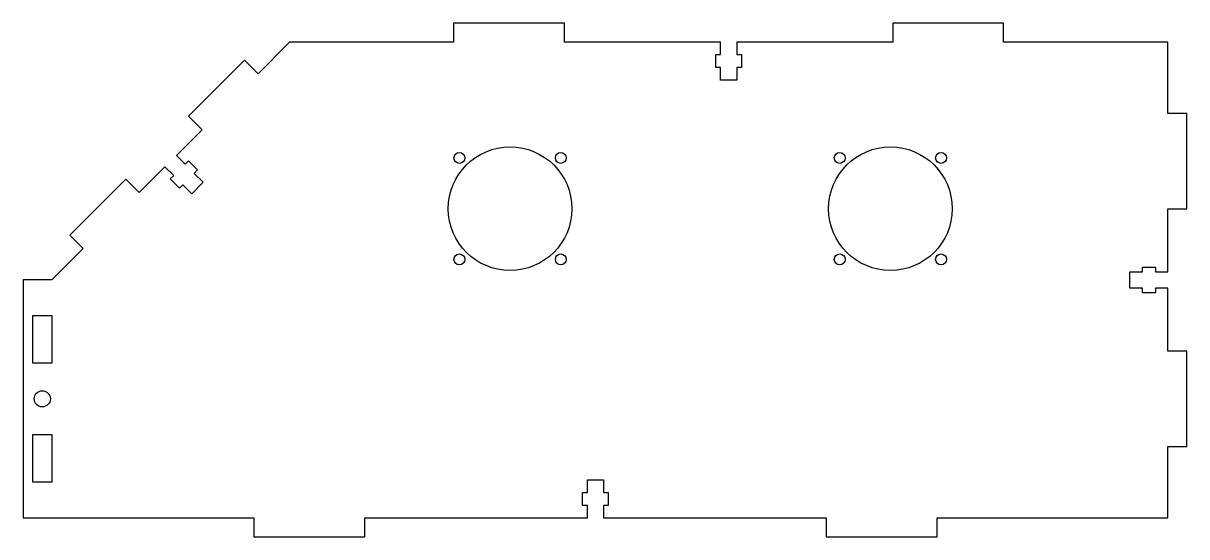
# Model space of a CAD drawing. Header units: millimetres. Extents: x -452 to -85, y -90 to 72.
import ezdxf

# ---------------------------------------------------------------- set-up
doc = ezdxf.new("R2010")
doc.units = ezdxf.units.MM
doc.layers.get('0').update_dxf_attribs({"linetype": 'CONTINUOUS'})

msp = doc.modelspace()

# ---------------------------------------------------------------- linework, layer by layer
for points in [[(-275.55, -76), (-274.05, -76), (-274.05, -72), (-268.95, -72), (-268.95, -76), (-267.45, -76), (-267.45, -80.1), (-268.95, -80.1), (-268.95, -84), (-198.73, -84), (-198.73, -90), (-163.73, -90), (-163.73, -84), (-90.95, -84), (-90.95, -61.5), (-84.95, -61.5), (-84.95, -31.5), (-90.95, -31.5), (-90.95, -11.55), (-94.85, -11.55), (-94.85, -13.05), (-98.95, -13.05), (-98.95, -11.55), (-102.95, -11.55), (-102.95, -6.45), (-98.95, -6.45), (-98.95, -4.95), (-94.85, -4.95), (-94.85, -6.45), (-90.95, -6.45), (-90.95, 13.5), (-84.95, 13.5), (-84.95, 43.5), (-90.95, 43.5), (-90.95, 66), (-142.73, 66), (-142.73, 72), (-177.73, 72), (-177.73, 66), (-226.95, 66), (-226.95, 62.1), (-225.45, 62.1), (-225.45, 58), (-226.95, 58), (-226.95, 54), (-232.05, 54), (-232.05, 58), (-233.55, 58), (-233.55, 62.1), (-232.05, 62.1), (-232.05, 66), (-281.27, 66), (-281.27, 72), (-316.27, 72), (-316.27, 66), (-368.05, 66), (-377.96, 56.09), (-382.2, 60.33), (-399.88, 42.65), (-395.64, 38.41), (-403.75, 30.3), (-400.99, 27.55), (-399.93, 28.61), (-397.03, 25.71), (-398.09, 24.65), (-395.26, 21.82), (-398.87, 18.21), (-401.69, 21.04), (-402.76, 19.98), (-405.65, 22.88), (-404.59, 23.94), (-407.35, 26.7), (-415.46, 18.59), (-419.7, 22.83), (-437.38, 5.15), (-433.14, 0.91), (-443.05, -9), (-452.05, -9), (-452.05, -84), (-379.27, -84), (-379.27, -90), (-344.27, -90), (-344.27, -84), (-274.05, -84), (-274.05, -80.1), (-275.55, -80.1)], [(-443.05, -20.25), (-443.05, -35.25), (-449.05, -35.25), (-449.05, -20.25)], [(-443.05, -57.75), (-443.05, -72.75), (-449.05, -72.75), (-449.05, -57.75)]]:
    msp.add_lwpolyline(points, close=True)
for centre, radius in [((-298.45, 13.5), 19.5), ((-314.45, 29.5), 1.72), ((-282.45, 29.5), 1.72), ((-178.45, 13.5), 19.5), ((-194.45, 29.5), 1.72), ((-162.45, 29.5), 1.72), ((-314.45, -2.5), 1.72), ((-282.45, -2.5), 1.72), ((-194.45, -2.5), 1.72), ((-162.45, -2.5), 1.72), ((-446.05, -46.5), 2.55)]:
    msp.add_circle(centre, radius)

doc.saveas('drawing.dxf')
